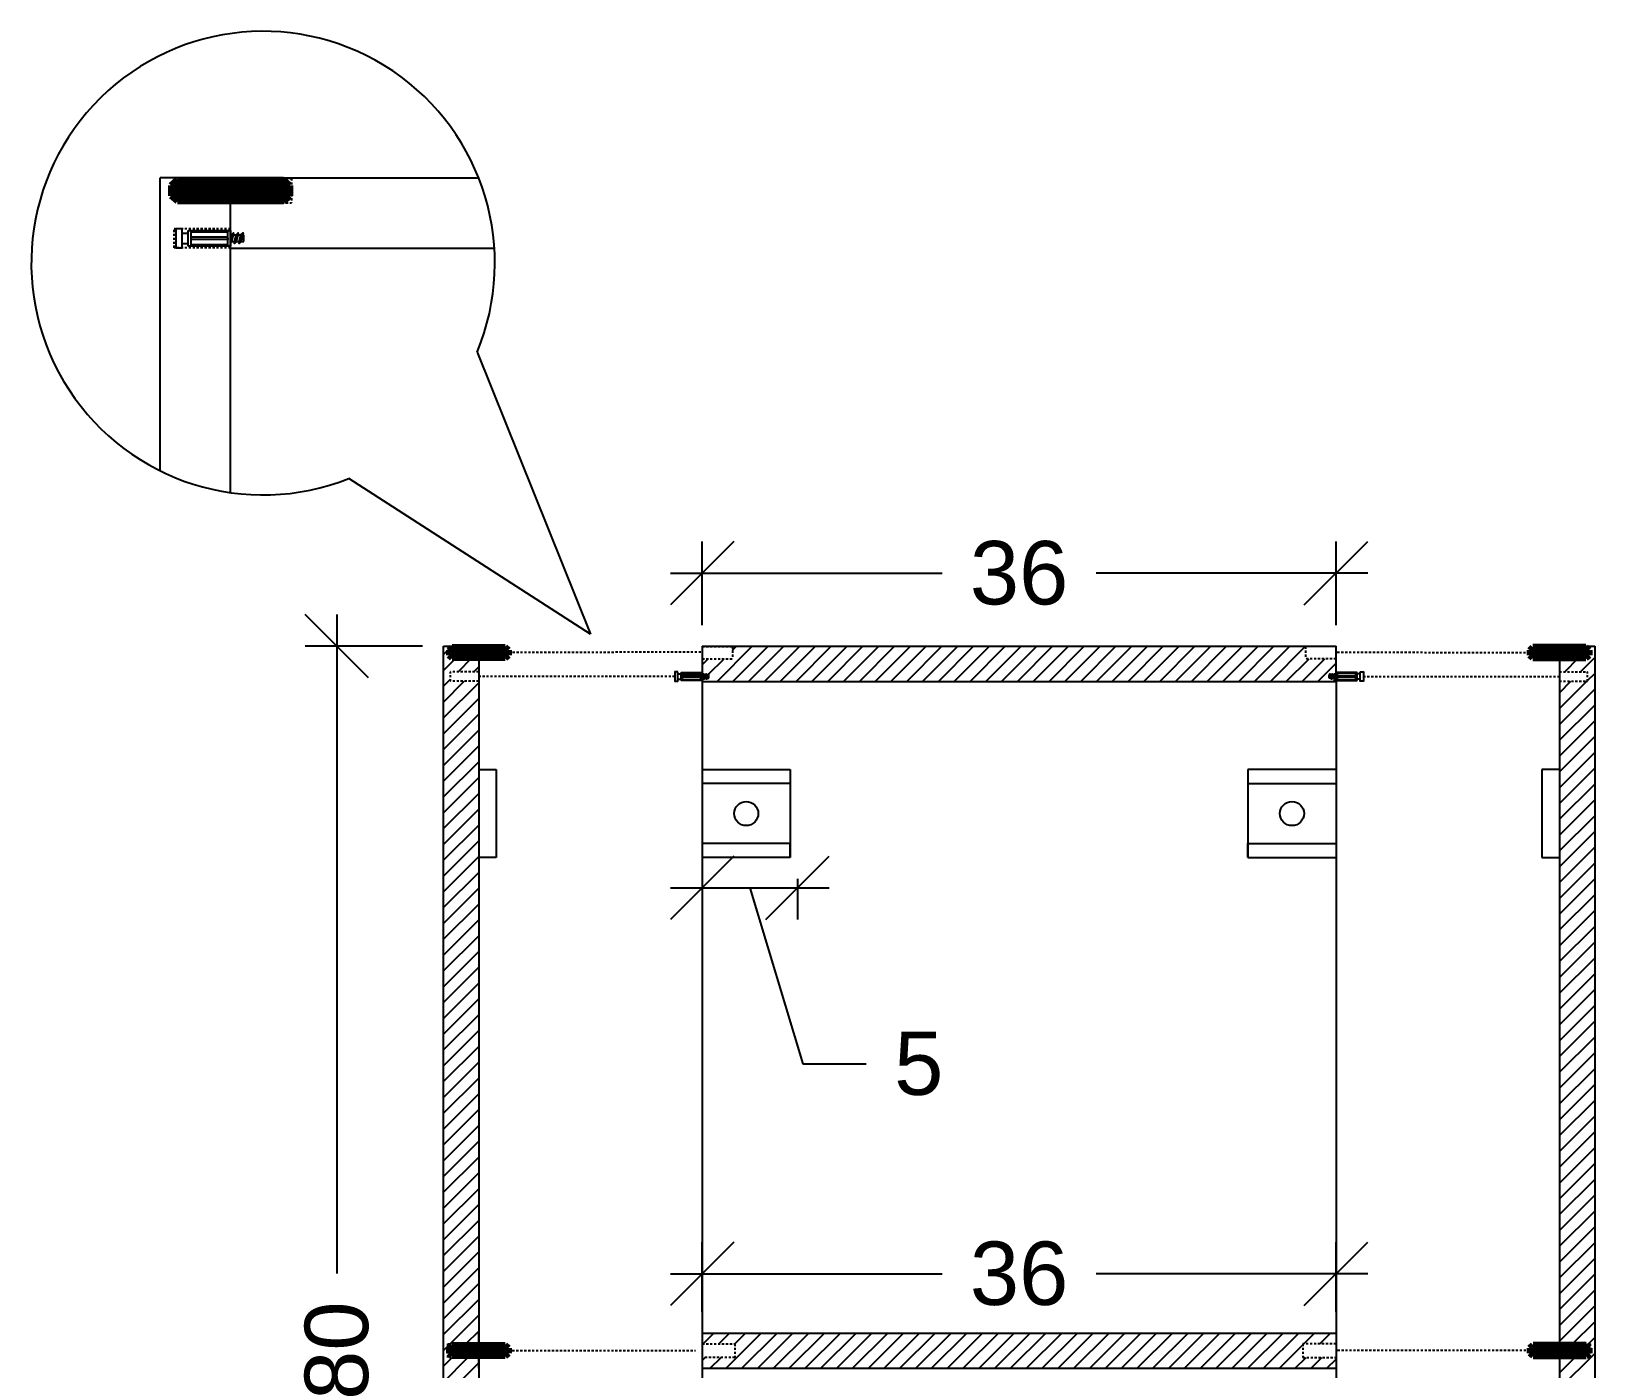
# Model space of a CAD drawing. Header units: millimetres. Extents: x 923 to 1322, y 1688 to 1967.
# Drawn here: x 1059.1 to 1147.9, y 1891 to 1966.9 of the extents above; entities that cross this region are included whole.
import ezdxf

# ---------------------------------------------------------------- set-up
doc = ezdxf.new("R2010")
doc.units = ezdxf.units.MM
doc.linetypes.add('HIDDEN', pattern=[0.375, 0.25, -0.125])
doc.linetypes.add('HIDDEN2', pattern=[0.1875, 0.125, -0.0625])
for name, color, linetype in [('ARREDI', 1, 'Continuous'), ('CAMPITURE', 4, 'Continuous'), ('DETTAGLI', 9, 'Continuous'), ('QUOTE', 3, 'Continuous'), ('TRATTEGGIO', 5, 'HIDDEN'), ('VITI E CERNIERE', 8, 'Continuous')]:
    doc.layers.add(name, color=color, linetype=linetype)
doc.styles.add('ARIAL', font='arial.ttf')
doc.dimstyles.new('TICK_36', dxfattribs={"dimtxt": 3.6, "dimasz": 3.6, "dimexe": 1.8, "dimexo": 1.2, "dimgap": 1.8, "dimtad": 0, "dimdec": 0, "dimzin": 0, "dimdsep": 46, "dimtxsty": 'ARIAL', "dimblk": 'OBLIQUE', "dimcen": 1.8, "dimdle": 1.8, "dimclrd": 256, "dimclrt": 256, "dimadec": 0, "dimazin": 0, "dimtfac": 1, "dimtdec": 0, "dimtmove": 1, "dimatfit": 3, "dimldrblk": 'OPEN90', "dimfxl": 1, "dimtfill": 1, "dimtolj": 1, "dimtzin": 0, "dimarcsym": 0})

# ---------------------------------------------------------------- blocks, each defined once
blk = doc.blocks.new('tassello')
at = {"layer": 'VITI E CERNIERE', "linetype": 'ByBlock', "lineweight": 100}
for p, q in [((0, 0.513), (0.209, 0.7)), ((0.209, 0.7), (3.709, 0.7)), ((0.209, 0.7), (0.209, 0)), ((0.209, 0.7), (0.209, 0.525)), ((0.209, 0.525), (0.745, 0.525)), ((0.745, 0.525), (3.709, 0.525)), ((3.918, 0.513), (3.709, 0.7)), ((3.709, 0.7), (3.709, 0)), ((0, 0.513), (0, 0.175)), ((0.209, 0), (0, 0.175)), ((0.209, 0.35), (0.902, 0.35)), ((0.902, 0.175), (0.209, 0.175)), ((0.902, 0.35), (0.902, 0.35)), ((0.902, 0.35), (3.709, 0.35)), ((0.902, 0.175), (3.709, 0.175)), ((3.709, 0), (3.918, 0.175)), ((3.918, 0.513), (3.918, 0.175)), ((3.709, 0), (0.209, 0))]:
    blk.add_line(p, q, dxfattribs=at)
blk = doc.blocks.new('vitetassello')
at = {"layer": 'VITI E CERNIERE'}
for p, q in [((-0.13, 0.382), (-0.13, 1.582)), ((-0.13, 1.582), (-0.056, 1.582)), ((-0.13, 1.502), (0.312, 1.502)), ((-0.091, 0.462), (-0.091, 1.502)), ((-0.056, 1.758), (-0.056, 1.582)), ((-0.056, 1.582), (0.227, 1.582)), ((0.058, 0.462), (0.058, 1.502)), ((0.128, 0.462), (0.128, 1.502)), ((0.227, 1.582), (0.239, 1.582)), ((0.239, 1.758), (0.239, 1.582)), ((0.239, 1.582), (0.312, 1.582)), ((0.27, 1.502), (0.27, 0.462)), ((0.312, 1.582), (0.312, 0.382)), ((0.312, 1.502), (0.312, 1.502)), ((-0.13, 0.462), (0.312, 0.462)), ((0.093, 0.462), (0.058, 0.462)), ((0.076, 0.462), (0.111, 0.462)), ((0.093, 0.462), (0.128, 0.462)), ((0.312, 0.382), (-0.13, 0.382)), ((0, 0.348), (0, 0.271)), ((0, 0.212), (0, 0.136)), ((0, 0.077), (0, 0)), ((0.186, 0.382), (0.186, 0.357)), ((0.186, 0.298), (0.186, 0.221)), ((0.186, 0.162), (0.186, 0.086)), ((0.186, 0), (0.186, 0.027)), ((0, 0), (0.186, 0))]:
    blk.add_line(p, q, dxfattribs=at)
blk.add_lwpolyline([(0.364, 1.758), (0.364, 1.935), (-0.181, 1.935), (-0.181, 1.758)], close=True, dxfattribs=at)
for points in [[(-0.057, 0.271), (0, 0.212), (0.186, 0.162), (0.243, 0.162), (-0.057, 0.271), (0, 0.271), (0.186, 0.221), (0.243, 0.162)], [(-0.057, 0.136), (0, 0.077), (0.186, 0.027), (0.243, 0.027), (-0.057, 0.136), (0, 0.136), (0.186, 0.086), (0.243, 0.027)], [(-0.033, 0.382), (0, 0.348), (0.186, 0.298), (0.243, 0.298), (0.012, 0.382)], [(0.093, 0.382), (0.186, 0.357), (0.243, 0.298)]]:
    blk.add_lwpolyline(points, dxfattribs=at)
blk = doc.blocks.new('_Oblique')
at = {"color": 0, "linetype": 'ByBlock', "lineweight": -2}
blk.add_line((-0.5, -0.5), (0.5, 0.5), dxfattribs=at)
blk = doc.blocks.new('*D138')
at = {"layer": 'Defpoints', "color": 0, "transparency": 16777216}
for p in [(1133.206, 1936.162), (1097.206, 1932.01), (1133.206, 1932.01)]:
    blk.add_point(p, dxfattribs=at)
at = {"layer": 'QUOTE', "color": 0, "lineweight": -2, "transparency": 16777216}
for p, q in [((1097.206, 1933.21), (1097.206, 1937.962)), ((1133.206, 1933.21), (1133.206, 1937.962))]:
    blk.add_line(p, q, dxfattribs=at)
at = {"layer": 'QUOTE', "lineweight": -2, "transparency": 16777216}
for p, q in [((1095.406, 1936.162), (1110.83, 1936.162)), ((1135.006, 1936.162), (1119.582, 1936.162))]:
    blk.add_line(p, q, dxfattribs=at)
at = {"layer": 'QUOTE', "lineweight": -2, "transparency": 16777216, "xscale": 3.6, "yscale": 3.6, "zscale": 3.6, "rotation": 180}
blk.add_blockref('_Oblique', (1097.206, 1936.162), dxfattribs=at)
at = {"layer": 'QUOTE', "lineweight": -2, "transparency": 16777216, "xscale": 3.6, "yscale": 3.6, "zscale": 3.6}
blk.add_blockref('_Oblique', (1133.206, 1936.162), dxfattribs=at)
at = {"layer": 'QUOTE', "transparency": 16777216, "insert": (1115.206, 1936.162), "char_height": 3.6, "attachment_point": 5, "style": 'ARIAL', "bg_fill": 3, "box_fill_scale": 1.1, "bg_fill_color": 256, "bg_fill_true_color": 13158600, "bg_fill_transparency": 0}
blk.add_mtext('\\A1;36', dxfattribs=at)
blk = doc.blocks.new('_Open90')
at = {"color": 0, "linetype": 'ByBlock', "lineweight": -2}
for p, q in [((-0.5, 0.5), (0, 0)), ((0, 0), (-1, 0)), ((0, 0), (-0.5, -0.5))]:
    blk.add_line(p, q, dxfattribs=at)
blk = doc.blocks.new('*D139')
at = {"layer": 'Defpoints', "color": 0, "transparency": 16777216}
for p in [(1082.511, 1932.01), (1076.455, 1852.01), (1082.511, 1852.01)]:
    blk.add_point(p, dxfattribs=at)
at = {"layer": 'QUOTE', "lineweight": -2, "transparency": 16777216}
for p, q in [((1076.455, 1933.81), (1076.455, 1896.385)), ((1076.455, 1850.21), (1076.455, 1887.635))]:
    blk.add_line(p, q, dxfattribs=at)
at = {"layer": 'QUOTE', "color": 0, "lineweight": -2, "transparency": 16777216}
for p, q in [((1081.311, 1932.01), (1074.655, 1932.01)), ((1081.311, 1852.01), (1074.655, 1852.01))]:
    blk.add_line(p, q, dxfattribs=at)
at = {"layer": 'QUOTE', "lineweight": -2, "transparency": 16777216, "xscale": 3.6, "yscale": 3.6, "zscale": 3.6}
for p, rotation in [((1076.455, 1932.01), 90), ((1076.455, 1852.01), 270)]:
    blk.add_blockref('_Oblique', p, dxfattribs=dict(at, rotation=rotation))
at = {"layer": 'QUOTE', "transparency": 16777216, "insert": (1076.455, 1892.01), "char_height": 3.6, "attachment_point": 5, "rotation": 90, "style": 'ARIAL', "bg_fill": 3, "box_fill_scale": 1.1, "bg_fill_color": 256, "bg_fill_true_color": 13158600, "bg_fill_transparency": 0}
blk.add_mtext('\\A1;80', dxfattribs=at)
blk = doc.blocks.new('*D140')
at = {"layer": 'Defpoints', "color": 0, "transparency": 16777216}
for p in [(1133.206, 1896.38), (1097.206, 1893.01), (1133.206, 1893.01)]:
    blk.add_point(p, dxfattribs=at)
at = {"layer": 'QUOTE', "color": 0, "lineweight": -2, "transparency": 16777216}
for p, q in [((1097.206, 1894.21), (1097.206, 1898.18)), ((1133.206, 1894.21), (1133.206, 1898.18))]:
    blk.add_line(p, q, dxfattribs=at)
at = {"layer": 'QUOTE', "lineweight": -2, "transparency": 16777216}
for p, q in [((1095.406, 1896.38), (1110.83, 1896.38)), ((1135.006, 1896.38), (1119.582, 1896.38))]:
    blk.add_line(p, q, dxfattribs=at)
at = {"layer": 'QUOTE', "lineweight": -2, "transparency": 16777216, "xscale": 3.6, "yscale": 3.6, "zscale": 3.6, "rotation": 180}
blk.add_blockref('_Oblique', (1097.206, 1896.38), dxfattribs=at)
at = {"layer": 'QUOTE', "lineweight": -2, "transparency": 16777216, "xscale": 3.6, "yscale": 3.6, "zscale": 3.6}
blk.add_blockref('_Oblique', (1133.206, 1896.38), dxfattribs=at)
at = {"layer": 'QUOTE', "transparency": 16777216, "insert": (1115.206, 1896.38), "char_height": 3.6, "attachment_point": 5, "style": 'ARIAL', "bg_fill": 3, "box_fill_scale": 1.1, "bg_fill_color": 256, "bg_fill_true_color": 13158600, "bg_fill_transparency": 0}
blk.add_mtext('\\A1;36', dxfattribs=at)
blk = doc.blocks.new('*D141')
at = {"layer": 'Defpoints', "color": 0, "transparency": 16777216}
for p in [(1097.206, 1920.01), (1102.626, 1920.01), (1102.626, 1918.299)]:
    blk.add_point(p, dxfattribs=at)
at = {"layer": 'QUOTE', "lineweight": -2, "transparency": 16777216}
for p, q in [((1095.406, 1918.299), (1104.426, 1918.299)), ((1099.916, 1918.299), (1102.914, 1908.307)), ((1102.914, 1908.307), (1106.514, 1908.307))]:
    blk.add_line(p, q, dxfattribs=at)
at = {"layer": 'QUOTE', "color": 0, "lineweight": -2, "transparency": 16777216}
for p, q in [((1097.206, 1918.81), (1097.206, 1916.499)), ((1102.626, 1918.81), (1102.626, 1916.499))]:
    blk.add_line(p, q, dxfattribs=at)
at = {"layer": 'QUOTE', "lineweight": -2, "transparency": 16777216, "xscale": 3.6, "yscale": 3.6, "zscale": 3.6, "rotation": 180}
blk.add_blockref('_Oblique', (1097.206, 1918.299), dxfattribs=at)
at = {"layer": 'QUOTE', "lineweight": -2, "transparency": 16777216, "xscale": 3.6, "yscale": 3.6, "zscale": 3.6}
blk.add_blockref('_Oblique', (1102.626, 1918.299), dxfattribs=at)
at = {"layer": 'QUOTE', "transparency": 16777216, "insert": (1109.507, 1908.307), "char_height": 3.6, "attachment_point": 5, "style": 'ARIAL', "bg_fill": 3, "box_fill_scale": 1.1, "bg_fill_color": 256, "bg_fill_true_color": 13158600, "bg_fill_transparency": 0}
blk.add_mtext('\\A1;5', dxfattribs=at)

msp = doc.modelspace()

# ---------------------------------------------------------------- linework, layer by layer
at = {"layer": 'ARREDI'}
for p, q in [((1070.417, 1958.612), (1066.417, 1958.612)), ((1066.417, 1941.973), (1066.417, 1958.612)), ((1070.417, 1940.734), (1070.417, 1958.612)), ((1070.417, 1958.612), (1084.505, 1958.612)), ((1070.417, 1954.612), (1085.402, 1954.612)), ((1082.511, 1852.01), (1082.511, 1932.01)), ((1082.511, 1932.01), (1084.511, 1932.01)), ((1084.511, 1932.01), (1084.511, 1852.01)), ((1097.206, 1932.01), (1133.206, 1932.01)), ((1097.206, 1932.01), (1097.206, 1930.01)), ((1133.206, 1930.01), (1133.206, 1932.01)), ((1133.206, 1931.993), (1133.206, 1932.01)), ((1145.901, 1932.01), (1145.901, 1852.01)), ((1145.901, 1932.01), (1147.901, 1932.01)), ((1147.901, 1932.01), (1147.901, 1852.01)), ((1097.206, 1930.01), (1133.206, 1930.01)), ((1097.206, 1930.01), (1097.206, 1854.01)), ((1133.206, 1930.01), (1133.206, 1854.01)), ((1084.511, 1891.01), (1084.511, 1893.01)), ((1097.206, 1893.01), (1097.206, 1891.01)), ((1097.206, 1893.01), (1133.206, 1893.01)), ((1097.206, 1893.01), (1097.206, 1891.01)), ((1097.206, 1893.01), (1133.206, 1893.01)), ((1133.206, 1893.01), (1133.206, 1891.01)), ((1133.206, 1893.01), (1133.206, 1891.01)), ((1145.901, 1892.01), (1145.901, 1891.01)), ((1097.206, 1891.01), (1133.206, 1891.01))]:
    msp.add_line(p, q, dxfattribs=at)
at = {"layer": 'CAMPITURE', "linetype": 'Continuous'}
for p, q in [((1071.194, 1958.579), (1071.227, 1958.612)), ((1072.092, 1958.579), (1072.125, 1958.612)), ((1072.99, 1958.579), (1073.023, 1958.612)), ((1073.871, 1958.562), (1073.921, 1958.612)), ((1082.511, 1931.534), (1082.987, 1932.01)), ((1098.049, 1930.01), (1100.049, 1932.01)), ((1098.933, 1931.792), (1099.151, 1932.01)), ((1098.947, 1930.01), (1100.947, 1932.01)), ((1099.845, 1930.01), (1101.845, 1932.01)), ((1100.743, 1930.01), (1102.743, 1932.01)), ((1101.641, 1930.01), (1103.641, 1932.01)), ((1102.539, 1930.01), (1104.539, 1932.01)), ((1103.437, 1930.01), (1105.437, 1932.01)), ((1104.335, 1930.01), (1106.335, 1932.01)), ((1105.233, 1930.01), (1107.233, 1932.01)), ((1106.132, 1930.01), (1108.132, 1932.01)), ((1107.03, 1930.01), (1109.03, 1932.01)), ((1107.928, 1930.01), (1109.928, 1932.01)), ((1108.826, 1930.01), (1110.826, 1932.01)), ((1109.724, 1930.01), (1111.724, 1932.01)), ((1110.622, 1930.01), (1112.622, 1932.01)), ((1111.52, 1930.01), (1113.52, 1932.01)), ((1112.418, 1930.01), (1114.418, 1932.01)), ((1113.316, 1930.01), (1115.316, 1932.01)), ((1114.214, 1930.01), (1116.214, 1932.01)), ((1115.112, 1930.01), (1117.112, 1932.01)), ((1116.01, 1930.01), (1118.01, 1932.01)), ((1116.908, 1930.01), (1118.908, 1932.01)), ((1117.806, 1930.01), (1119.806, 1932.01)), ((1118.704, 1930.01), (1120.704, 1932.01)), ((1119.602, 1930.01), (1121.602, 1932.01)), ((1120.5, 1930.01), (1122.5, 1932.01)), ((1121.398, 1930.01), (1123.398, 1932.01)), ((1122.296, 1930.01), (1124.296, 1932.01)), ((1123.194, 1930.01), (1125.194, 1932.01)), ((1124.092, 1930.01), (1126.092, 1932.01)), ((1124.99, 1930.01), (1126.99, 1932.01)), ((1125.888, 1930.01), (1127.888, 1932.01)), ((1126.786, 1930.01), (1128.786, 1932.01)), ((1127.684, 1930.01), (1129.684, 1932.01)), ((1128.582, 1930.01), (1130.582, 1932.01)), ((1129.48, 1930.01), (1131.48, 1932.01)), ((1147.5, 1931.865), (1147.645, 1932.01)), ((1082.511, 1930.636), (1083.198, 1931.323)), ((1083.338, 1930.565), (1084.124, 1931.351)), ((1084.236, 1930.565), (1084.511, 1930.84)), ((1097.206, 1930.963), (1097.547, 1931.304)), ((1097.561, 1930.42), (1098.445, 1931.304)), ((1130.378, 1930.01), (1131.672, 1931.304)), ((1131.276, 1930.01), (1132.57, 1931.304)), ((1132.174, 1930.01), (1133.206, 1931.042)), ((1145.901, 1931.165), (1146.087, 1931.351)), ((1146.2, 1930.565), (1146.986, 1931.351)), ((1147.098, 1930.565), (1147.901, 1931.369)), ((1082.511, 1929.738), (1082.911, 1930.138)), ((1082.511, 1928.84), (1083.692, 1930.021)), ((1082.511, 1927.942), (1084.511, 1929.942)), ((1097.206, 1930.065), (1097.317, 1930.176)), ((1133.072, 1930.01), (1133.206, 1930.144)), ((1145.901, 1929.369), (1146.553, 1930.021)), ((1145.901, 1928.47), (1147.451, 1930.021)), ((1147.498, 1930.067), (1147.901, 1930.47)), ((1082.511, 1927.044), (1084.511, 1929.044)), ((1145.901, 1927.572), (1147.901, 1929.572)), ((1082.511, 1926.146), (1084.511, 1928.146)), ((1145.901, 1926.674), (1147.901, 1928.674)), ((1082.511, 1925.248), (1084.511, 1927.248)), ((1145.901, 1925.776), (1147.901, 1927.776)), ((1082.511, 1924.35), (1084.511, 1926.35)), ((1145.901, 1924.878), (1147.901, 1926.878)), ((1082.511, 1923.452), (1084.511, 1925.452)), ((1145.901, 1923.98), (1147.901, 1925.98)), ((1082.511, 1922.554), (1084.511, 1924.554)), ((1145.901, 1923.082), (1147.901, 1925.082)), ((1082.511, 1921.656), (1084.511, 1923.656)), ((1145.901, 1922.184), (1147.901, 1924.184)), ((1082.511, 1920.758), (1084.511, 1922.758)), ((1145.901, 1921.286), (1147.901, 1923.286)), ((1082.511, 1919.86), (1084.511, 1921.86)), ((1145.901, 1920.388), (1147.901, 1922.388)), ((1082.511, 1918.962), (1084.511, 1920.962)), ((1145.901, 1919.49), (1147.901, 1921.49)), ((1082.511, 1918.064), (1084.511, 1920.064)), ((1145.901, 1918.592), (1147.901, 1920.592)), ((1082.511, 1917.166), (1084.511, 1919.166)), ((1145.901, 1917.694), (1147.901, 1919.694)), ((1082.511, 1916.268), (1084.511, 1918.268)), ((1145.901, 1916.796), (1147.901, 1918.796)), ((1082.511, 1915.37), (1084.511, 1917.37)), ((1145.901, 1915.898), (1147.901, 1917.898)), ((1082.511, 1914.472), (1084.511, 1916.472)), ((1145.901, 1915), (1147.901, 1917)), ((1082.511, 1913.574), (1084.511, 1915.574)), ((1145.901, 1914.102), (1147.901, 1916.102)), ((1082.511, 1912.676), (1084.511, 1914.676)), ((1145.901, 1913.204), (1147.901, 1915.204)), ((1082.511, 1911.778), (1084.511, 1913.778)), ((1145.901, 1912.306), (1147.901, 1914.306)), ((1082.511, 1910.88), (1084.511, 1912.88)), ((1145.901, 1911.408), (1147.901, 1913.408)), ((1082.511, 1909.982), (1084.511, 1911.982)), ((1145.901, 1910.51), (1147.901, 1912.51)), ((1082.511, 1909.084), (1084.511, 1911.084)), ((1145.901, 1909.612), (1147.901, 1911.612)), ((1082.511, 1908.186), (1084.511, 1910.186)), ((1145.901, 1908.714), (1147.901, 1910.714)), ((1082.511, 1907.288), (1084.511, 1909.288)), ((1145.901, 1907.816), (1147.901, 1909.816)), ((1082.511, 1906.39), (1084.511, 1908.39)), ((1145.901, 1906.918), (1147.901, 1908.918)), ((1082.511, 1905.492), (1084.511, 1907.492)), ((1145.901, 1906.02), (1147.901, 1908.02)), ((1082.511, 1904.594), (1084.511, 1906.594)), ((1145.901, 1905.122), (1147.901, 1907.122)), ((1145.901, 1904.224), (1147.901, 1906.224)), ((1082.511, 1903.696), (1084.511, 1905.696)), ((1145.901, 1903.326), (1147.901, 1905.326)), ((1082.511, 1902.798), (1084.511, 1904.798)), ((1145.901, 1902.428), (1147.901, 1904.428)), ((1082.511, 1901.899), (1084.511, 1903.899)), ((1145.901, 1901.53), (1147.901, 1903.53)), ((1082.511, 1901.001), (1084.511, 1903.001)), ((1145.901, 1900.632), (1147.901, 1902.632)), ((1082.511, 1900.103), (1084.511, 1902.103)), ((1145.901, 1899.734), (1147.901, 1901.734)), ((1082.511, 1899.205), (1084.511, 1901.205)), ((1145.901, 1898.836), (1147.901, 1900.836)), ((1082.511, 1898.307), (1084.511, 1900.307)), ((1145.901, 1897.938), (1147.901, 1899.938)), ((1082.511, 1897.409), (1084.511, 1899.409)), ((1145.901, 1897.04), (1147.901, 1899.04)), ((1082.511, 1896.511), (1084.511, 1898.511)), ((1145.901, 1896.142), (1147.901, 1898.142)), ((1082.511, 1895.613), (1084.511, 1897.613)), ((1145.901, 1895.244), (1147.901, 1897.244)), ((1082.511, 1894.715), (1084.511, 1896.715)), ((1145.901, 1894.346), (1147.901, 1896.346)), ((1082.511, 1893.817), (1084.511, 1895.817)), ((1145.901, 1893.447), (1147.901, 1895.447)), ((1082.511, 1892.919), (1084.511, 1894.919)), ((1145.901, 1892.549), (1147.901, 1894.549)), ((1082.884, 1892.394), (1084.511, 1894.021)), ((1146.643, 1892.394), (1147.901, 1893.651)), ((1083.782, 1892.394), (1084.511, 1893.123)), ((1097.258, 1892.399), (1097.868, 1893.01)), ((1098.156, 1892.399), (1098.766, 1893.01)), ((1098.562, 1891.01), (1100.562, 1893.01)), ((1099.054, 1892.399), (1099.664, 1893.01)), ((1099.46, 1891.01), (1101.46, 1893.01)), ((1100.358, 1891.01), (1102.358, 1893.01)), ((1101.256, 1891.01), (1103.256, 1893.01)), ((1102.155, 1891.01), (1104.155, 1893.01)), ((1103.053, 1891.01), (1105.053, 1893.01)), ((1103.951, 1891.01), (1105.951, 1893.01)), ((1104.849, 1891.01), (1106.849, 1893.01)), ((1105.747, 1891.01), (1107.747, 1893.01)), ((1106.645, 1891.01), (1108.645, 1893.01)), ((1107.543, 1891.01), (1109.543, 1893.01)), ((1108.441, 1891.01), (1110.441, 1893.01)), ((1109.339, 1891.01), (1111.339, 1893.01)), ((1110.237, 1891.01), (1112.237, 1893.01)), ((1111.135, 1891.01), (1113.135, 1893.01)), ((1112.033, 1891.01), (1114.033, 1893.01)), ((1112.931, 1891.01), (1114.931, 1893.01)), ((1113.829, 1891.01), (1115.829, 1893.01)), ((1114.727, 1891.01), (1116.727, 1893.01)), ((1115.625, 1891.01), (1117.625, 1893.01)), ((1116.523, 1891.01), (1118.523, 1893.01)), ((1117.421, 1891.01), (1119.421, 1893.01)), ((1118.319, 1891.01), (1120.319, 1893.01)), ((1119.217, 1891.01), (1121.217, 1893.01)), ((1120.115, 1891.01), (1122.115, 1893.01)), ((1121.013, 1891.01), (1123.013, 1893.01)), ((1121.911, 1891.01), (1123.911, 1893.01)), ((1122.809, 1891.01), (1124.809, 1893.01)), ((1123.707, 1891.01), (1125.707, 1893.01)), ((1124.605, 1891.01), (1126.605, 1893.01)), ((1125.503, 1891.01), (1127.503, 1893.01)), ((1126.401, 1891.01), (1128.401, 1893.01)), ((1127.299, 1891.01), (1129.299, 1893.01)), ((1128.197, 1891.01), (1130.197, 1893.01)), ((1129.095, 1891.01), (1131.095, 1893.01)), ((1131.382, 1892.399), (1131.993, 1893.01)), ((1132.28, 1892.399), (1132.891, 1893.01)), ((1133.179, 1892.399), (1133.206, 1892.427)), ((1147.542, 1892.394), (1147.901, 1892.753)), ((1082.511, 1892.021), (1082.757, 1892.267)), ((1082.511, 1891.123), (1083.003, 1891.615)), ((1082.511, 1890.225), (1083.901, 1891.615)), ((1097.206, 1891.45), (1097.377, 1891.621)), ((1097.664, 1891.01), (1098.275, 1891.621)), ((1129.993, 1891.01), (1131.318, 1892.334)), ((1130.891, 1891.01), (1131.502, 1891.621)), ((1131.789, 1891.01), (1132.4, 1891.621)), ((1132.687, 1891.01), (1133.206, 1891.529)), ((1145.901, 1889.855), (1147.901, 1891.855)), ((1145.901, 1890.753), (1146.763, 1891.615)), ((1082.511, 1889.327), (1084.511, 1891.327))]:
    msp.add_line(p, q, dxfattribs=at)
at = {"layer": 'DETTAGLI'}
for p, q in [((1084.417, 1948.707), (1090.871, 1932.688)), ((1090.871, 1932.688), (1077.144, 1941.541)), ((1097.206, 1893.01), (1097.206, 1891.259))]:
    msp.add_line(p, q, dxfattribs=at)
msp.add_arc((1072.264, 1953.768), 13.165, 337.38811, 291.75773, dxfattribs=at)
at = {"layer": 'TRATTEGGIO', "linetype": 'HIDDEN2'}
for p, q in [((1070.417, 1958.579), (1073.871, 1958.579)), ((1073.871, 1958.579), (1073.871, 1957.216)), ((1070.417, 1957.2), (1073.871, 1957.2)), ((1067.217, 1954.634), (1067.217, 1955.723)), ((1070.417, 1955.723), (1067.217, 1955.723)), ((1070.417, 1954.634), (1067.217, 1954.634)), ((1097.133, 1931.681), (1086.328, 1931.647)), ((1097.206, 1931.993), (1098.933, 1931.993)), ((1098.933, 1931.993), (1098.933, 1931.312)), ((1131.475, 1931.993), (1131.475, 1931.312)), ((1133.206, 1931.993), (1131.475, 1931.993)), ((1133.275, 1931.681), (1144.08, 1931.647)), ((1097.206, 1931.304), (1098.933, 1931.304)), ((1133.206, 1931.304), (1131.475, 1931.304)), ((1084.511, 1930.565), (1082.911, 1930.565)), ((1082.911, 1930.021), (1082.911, 1930.565)), ((1084.511, 1930.021), (1082.911, 1930.021)), ((1095.653, 1930.293), (1084.509, 1930.293)), ((1134.755, 1930.293), (1145.9, 1930.293)), ((1145.898, 1930.565), (1147.498, 1930.565)), ((1145.898, 1930.021), (1147.498, 1930.021)), ((1147.498, 1930.021), (1147.498, 1930.565)), ((1086.196, 1892.01), (1096.823, 1892.01)), ((1144.217, 1892.01), (1133.206, 1892.01))]:
    msp.add_line(p, q, dxfattribs=at)
for points in [[(1084.511, 1891.615), (1082.757, 1891.615), (1082.757, 1892.394), (1084.511, 1892.394)], [(1097.206, 1892.399), (1099.061, 1892.399), (1099.061, 1891.621), (1097.206, 1891.621)], [(1133.206, 1892.399), (1131.318, 1892.399), (1131.318, 1891.621), (1133.206, 1891.621)], [(1145.901, 1891.615), (1147.655, 1891.615), (1147.655, 1892.394), (1145.901, 1892.394)]]:
    msp.add_lwpolyline(points, dxfattribs=at)
at = {"layer": 'VITI E CERNIERE'}
for p, q in [((1084.511, 1925.01), (1085.511, 1925.01)), ((1085.511, 1925.01), (1085.511, 1920.01)), ((1097.206, 1925.01), (1102.206, 1925.01)), ((1102.206, 1925.01), (1102.206, 1920.01)), ((1102.206, 1925.01), (1102.206, 1924.21)), ((1133.206, 1925.01), (1128.206, 1925.01)), ((1128.206, 1925.01), (1128.206, 1920.01)), ((1128.206, 1925.01), (1128.206, 1924.21)), ((1145.901, 1925.01), (1144.901, 1925.01)), ((1144.901, 1925.01), (1144.901, 1920.01)), ((1102.206, 1924.21), (1097.206, 1924.21)), ((1128.206, 1924.21), (1133.206, 1924.21)), ((1102.206, 1920.81), (1097.206, 1920.81)), ((1102.206, 1920.01), (1102.206, 1920.81)), ((1128.206, 1920.01), (1128.206, 1920.81)), ((1128.206, 1920.81), (1133.206, 1920.81)), ((1085.511, 1920.01), (1084.511, 1920.01)), ((1102.206, 1920.01), (1097.206, 1920.01)), ((1128.206, 1920.01), (1133.206, 1920.01)), ((1144.901, 1920.01), (1145.901, 1920.01))]:
    msp.add_line(p, q, dxfattribs=at)
for centre in [(1099.706, 1922.51), (1130.706, 1922.51)]:
    msp.add_circle(centre, 0.685, dxfattribs=at)

# ---------------------------------------------------------------- block references
for p, xscale, yscale, zscale in [((1067.048, 1957.294), 1.719813479569033, 1.719813479569033, 1.719813479569033), ((1082.827, 1931.351), 0.859906739784492, 0.859906739784492, 0.859906739784492), ((1147.582, 1931.351), -0.859906739784492, 0.859906739784492, 0.859906739784492), ((1082.827, 1891.714), 0.859906739784492, 0.859906739784492, 0.859906739784492), ((1147.586, 1891.714), -0.859906739784492, 0.859906739784492, 0.859906739784492)]:
    msp.add_blockref('tassello', p, dxfattribs=dict(at, xscale=xscale, yscale=yscale, zscale=zscale))
at = {"layer": 'VITI E CERNIERE', "xscale": 2.000000000000057, "yscale": 2.000000000000057, "zscale": 2.000000000000057, "rotation": 89.99999999999999}
msp.add_blockref('vitetassello', (1071.18, 1954.995), dxfattribs=at)
at = {"layer": 'VITI E CERNIERE', "rotation": 89.99999999999999}
msp.add_blockref('vitetassello', (1097.588, 1930.201), dxfattribs=at)
at = {"layer": 'VITI E CERNIERE', "xscale": -1, "rotation": 270}
msp.add_blockref('vitetassello', (1132.824, 1930.201), dxfattribs=at)

# ---------------------------------------------------------------- next in the draw order: dimensions: what is measured, and where the dimension line sits
at = {"layer": 'QUOTE'}
for base, p1, p2, picture, middle in [((1133.206, 1936.162), (1097.206, 1932.01), (1133.206, 1932.01), '*D138', (1115.206, 1936.162)), ((1102.626, 1918.299), (1097.206, 1920.01), (1102.626, 1920.01), '*D141', (1108.314, 1908.307)), ((1133.206, 1896.38), (1097.206, 1893.01), (1133.206, 1893.01), '*D140', (1115.206, 1896.38))]:
    dim = msp.add_linear_dim(base=base, p1=p1, p2=p2, dimstyle='TICK_36', dxfattribs=at)
    dim.commit()
    dim.dimension.update_dxf_attribs({"geometry": picture, "text_midpoint": middle})
dim = msp.add_linear_dim(base=(1076.455, 1852.01), p1=(1082.511, 1932.01), p2=(1082.511, 1852.01), angle=90, dimstyle='TICK_36', dxfattribs=at)
dim.commit()
dim.dimension.update_dxf_attribs({"geometry": '*D139', "text_midpoint": (1076.455, 1892.01)})

doc.saveas('drawing.dxf')
